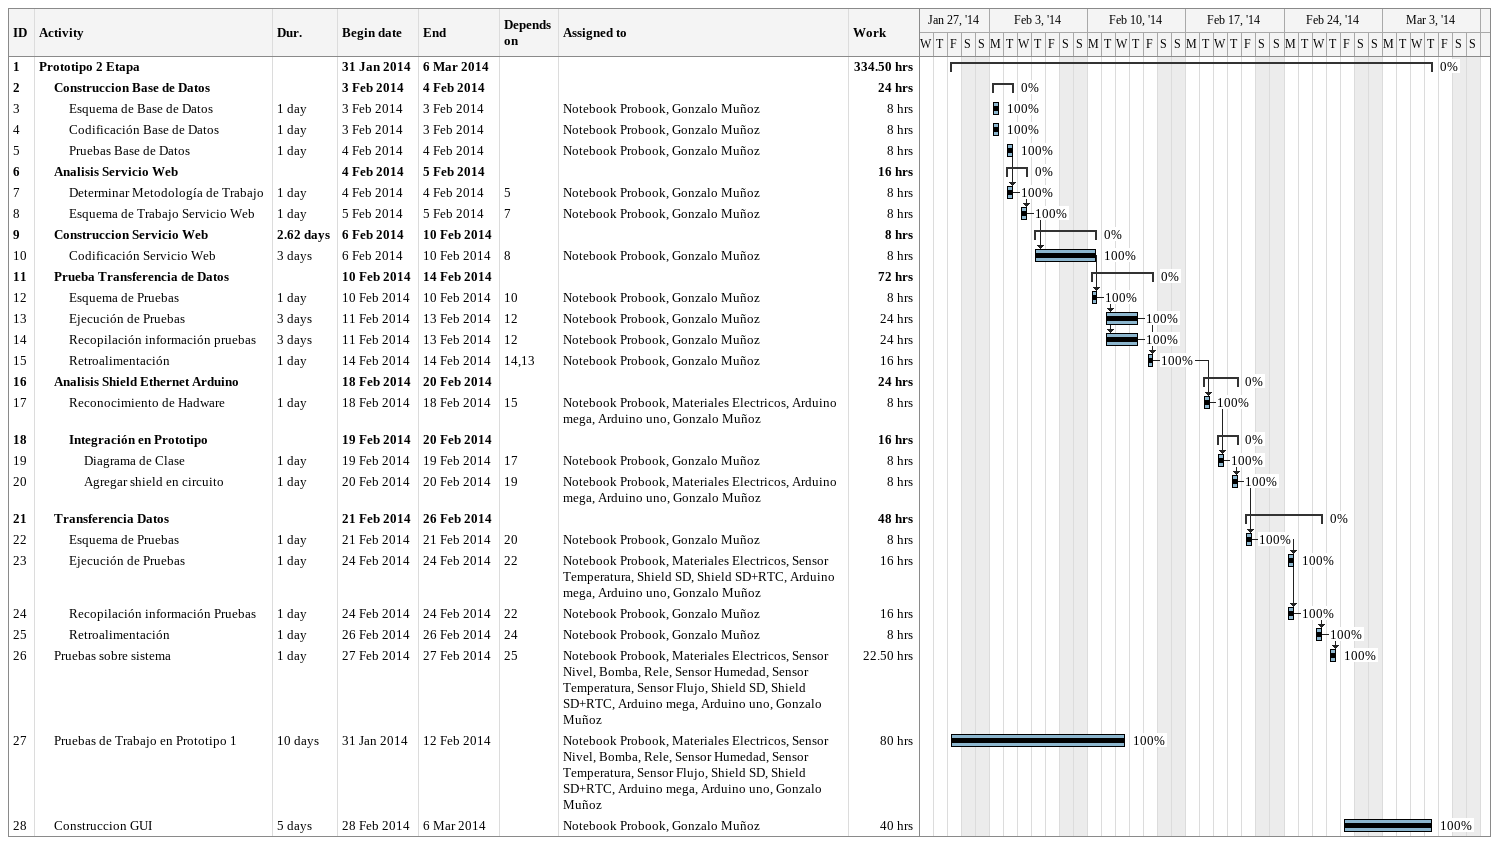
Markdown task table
| ID | Level | Task | Duration | Start | Finish | Predecessors | Resources | % complete | Work (h) |
|---|---|---|---|---|---|---|---|---|---|
| 1 | 1 | **Prototipo 2 Etapa** |  | 2014-01-31 | 2014-03-06 |  |  | 0 | 334.50 |
| 2 | 2 | **Construccion Base de Datos** |  | 2014-02-03 | 2014-02-04 |  |  | 0 | 24 |
| 3 | 3 | Esquema de Base de Datos | 1d | 2014-02-03 | 2014-02-03 |  | Notebook Probook, Gonzalo Muñoz | 100 | 8 |
| 4 | 3 | Codificación Base de Datos | 1d | 2014-02-03 | 2014-02-03 |  | Notebook Probook, Gonzalo Muñoz | 100 | 8 |
| 5 | 3 | Pruebas Base de Datos | 1d | 2014-02-04 | 2014-02-04 |  | Notebook Probook, Gonzalo Muñoz | 100 | 8 |
| 6 | 2 | **Analisis Servicio Web** |  | 2014-02-04 | 2014-02-05 |  |  | 0 | 16 |
| 7 | 3 | Determinar Metodología de Trabajo | 1d | 2014-02-04 | 2014-02-04 | 5 | Notebook Probook, Gonzalo Muñoz | 100 | 8 |
| 8 | 3 | Esquema de Trabajo Servicio Web | 1d | 2014-02-05 | 2014-02-05 | 7 | Notebook Probook, Gonzalo Muñoz | 100 | 8 |
| 9 | 2 | **Construccion Servicio Web** | 2.62d | 2014-02-06 | 2014-02-10 |  |  | 0 | 8 |
| 10 | 3 | Codificación Servicio Web | 3d | 2014-02-06 | 2014-02-10 | 8 | Notebook Probook, Gonzalo Muñoz | 100 | 8 |
| 11 | 2 | **Prueba Transferencia de Datos** |  | 2014-02-10 | 2014-02-14 |  |  | 0 | 72 |
| 12 | 3 | Esquema de Pruebas | 1d | 2014-02-10 | 2014-02-10 | 10 | Notebook Probook, Gonzalo Muñoz | 100 | 8 |
| 13 | 3 | Ejecución de Pruebas | 3d | 2014-02-11 | 2014-02-13 | 12 | Notebook Probook, Gonzalo Muñoz | 100 | 24 |
| 14 | 3 | Recopilación información pruebas | 3d | 2014-02-11 | 2014-02-13 | 12 | Notebook Probook, Gonzalo Muñoz | 100 | 24 |
| 15 | 3 | Retroalimentación | 1d | 2014-02-14 | 2014-02-14 | 14, 13 | Notebook Probook, Gonzalo Muñoz | 100 | 16 |
| 16 | 2 | **Analisis Shield Ethernet Arduino** |  | 2014-02-18 | 2014-02-20 |  |  | 0 | 24 |
| 17 | 3 | Reconocimiento de Hadware | 1d | 2014-02-18 | 2014-02-18 | 15 | Notebook Probook, Materiales Electricos, Arduino mega, Arduino uno, Gonzalo Muñoz | 100 | 8 |
| 18 | 3 | **Integración en Prototipo** |  | 2014-02-19 | 2014-02-20 |  |  | 0 | 16 |
| 19 | 4 | Diagrama de Clase | 1d | 2014-02-19 | 2014-02-19 | 17 | Notebook Probook, Gonzalo Muñoz | 100 | 8 |
| 20 | 4 | Agregar shield en circuito | 1d | 2014-02-20 | 2014-02-20 | 19 | Notebook Probook, Materiales Electricos, Arduino mega, Arduino uno, Gonzalo Muñoz | 100 | 8 |
| 21 | 2 | **Transferencia Datos** |  | 2014-02-21 | 2014-02-26 |  |  | 0 | 48 |
| 22 | 3 | Esquema de Pruebas | 1d | 2014-02-21 | 2014-02-21 | 20 | Notebook Probook, Gonzalo Muñoz | 100 | 8 |
| 23 | 3 | Ejecución de Pruebas | 1d | 2014-02-24 | 2014-02-24 | 22 | Notebook Probook, Materiales Electricos, Sensor Temperatura, Shield SD, Shield SD+RTC, Arduino mega, Arduino uno, Gonzalo Muñoz | 100 | 16 |
| 24 | 3 | Recopilación información Pruebas | 1d | 2014-02-24 | 2014-02-24 | 22 | Notebook Probook, Gonzalo Muñoz | 100 | 16 |
| 25 | 3 | Retroalimentación | 1d | 2014-02-26 | 2014-02-26 | 24 | Notebook Probook, Gonzalo Muñoz | 100 | 8 |
| 26 | 2 | Pruebas sobre sistema | 1d | 2014-02-27 | 2014-02-27 | 25 | Notebook Probook, Materiales Electricos, Sensor Nivel, Bomba, Rele, Sensor Humedad, Sensor Temperatura, Sensor Flujo, Shield SD, Shield SD+RTC, Arduino mega, Arduino uno, Gonzalo Muñoz | 100 | 22.50 |
| 27 | 2 | Pruebas de Trabajo en Prototipo 1 | 10d | 2014-01-31 | 2014-02-12 |  | Notebook Probook, Materiales Electricos, Sensor Nivel, Bomba, Rele, Sensor Humedad, Sensor Temperatura, Sensor Flujo, Shield SD, Shield SD+RTC, Arduino mega, Arduino uno, Gonzalo Muñoz | 100 | 80 |
| 28 | 2 | Construccion GUI | 5d | 2014-02-28 | 2014-03-06 |  | Notebook Probook, Gonzalo Muñoz | 100 | 40 |
